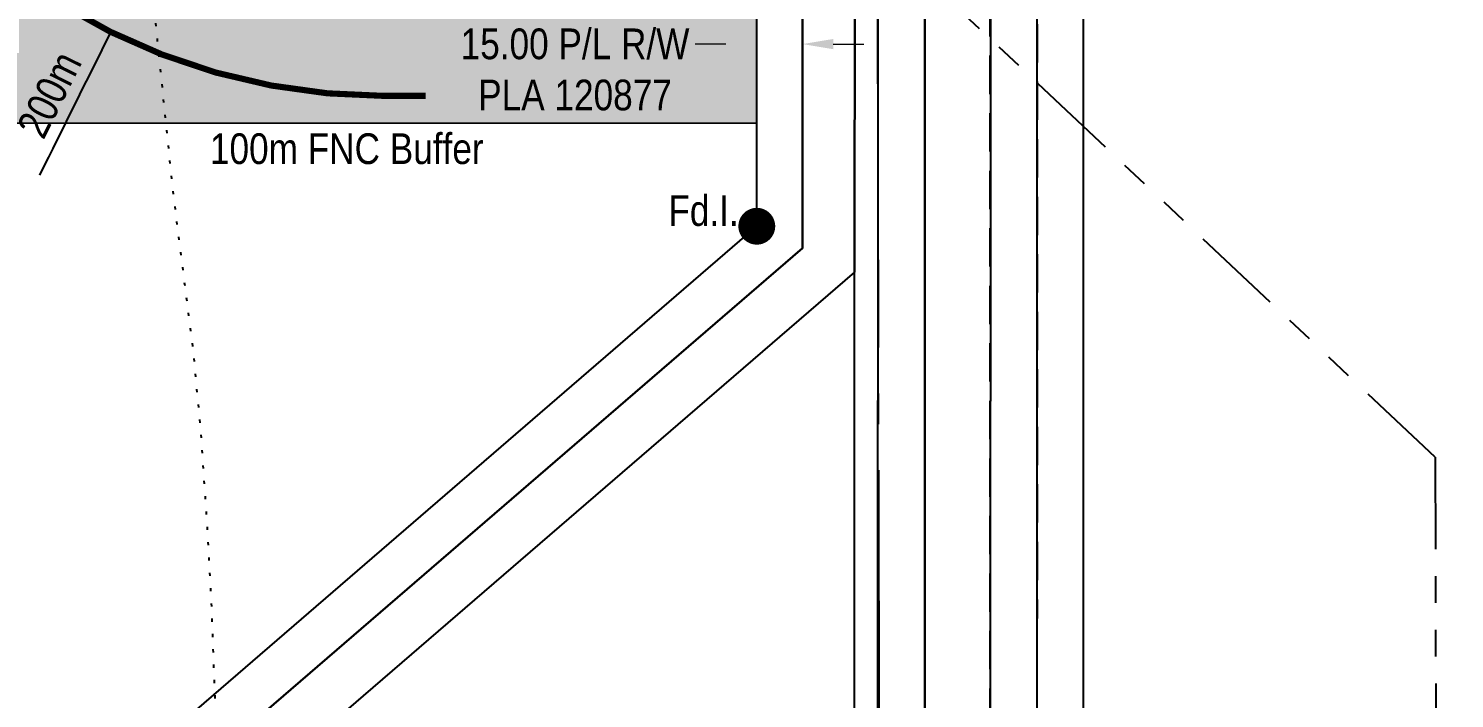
# Model space of a CAD drawing. Extents: x 504328 to 524869, y 6014084 to 6025549.
# Drawn here: x 508570.3 to 509034.6, y 6022878.7 to 6023097.1 of the extents above; entities that cross this region are included whole.
import ezdxf

# ---------------------------------------------------------------- set-up
doc = ezdxf.new("R2010")
doc.units = 0
doc.header["$LTSCALE"] = 5
doc.header["$PDSIZE"] = 0.5
for name, pattern in [('foc-BUFFER', [16.75, 15, -1.75]), ('foc-DOT', [1, 0.2, -0.8]), ('foc-DRILLPATH', [14.75, 6, -1.75, 1.75, -1.75, 1.75, -1.75]), ('foc-FLOWLINE', [3.75, 2.5, -1.25]), ('foc-QUARTERLINE', [33, 25, -3, 2, -3])]:
    doc.linetypes.add(name, pattern=pattern)
doc.layers.get('Defpoints').update_dxf_attribs({"color": 9})
for name, color, linetype in [('AS-DRILL', 8, 'foc-DOT'), ('AUX-BUFFER', 7, 'foc-BUFFER'), ('C-RW', 13, 'Continuous'), ('F-FLOWLINE', 190, 'foc-FLOWLINE'), ('F-RW', 190, 'Continuous'), ('L-MON', 1, 'Continuous'), ('L-SECQ', 8, 'foc-QUARTERLINE'), ('P-BUFFER-H 30m', 51, 'Continuous'), ('P-BUFFER-T', 40, 'Continuous'), ('P-PDRILLPATH', 12, 'foc-DRILLPATH')]:
    doc.layers.add(name, color=color, linetype=linetype)
doc.layers.add('F-RW-T', color=190, linetype='Continuous', lineweight=9)
doc.styles.add('80CG', font='ARIALN.TTF', dxfattribs={"height": 10})
doc.styles.add('80L', font='ARIALN.TTF', dxfattribs={"height": 10})
doc.dimstyles.new('CG2011', dxfattribs={"dimscale": 5, "dimtxt": 9, "dimasz": 2, "dimexe": 0.2, "dimexo": 0.0625, "dimgap": 0.5, "dimtad": 0, "dimtih": 1, "dimtoh": 1, "dimzin": 0, "dimdsep": 46, "dimtxsty": '80CG', "dimcen": 0.1, "dimse1": 1, "dimse2": 1, "dimclrd": 256, "dimclrt": 256, "dimaunit": 1, "dimadec": 4, "dimazin": 0, "dimtfac": 0.06, "dimtofl": 0, "dimtmove": 0, "dimatfit": 1, "dimfxl": 0.2, "dimtolj": 1, "dimtzin": 0, "dimlwd": -1, "dimarcsym": 0})
doc.dimstyles.new('Compass 5 000', dxfattribs={"dimscale": 5, "dimtxt": 9, "dimasz": 2, "dimexe": 0.2, "dimexo": 0.0625, "dimgap": 0.5, "dimtad": 0, "dimtih": 1, "dimtoh": 1, "dimzin": 0, "dimdsep": 46, "dimtxsty": '80CG', "dimcen": 0.1, "dimse1": 1, "dimse2": 1, "dimclrd": 256, "dimclrt": 256, "dimaunit": 1, "dimadec": 4, "dimazin": 0, "dimtfac": 0.06, "dimtofl": 0, "dimtmove": 0, "dimatfit": 1, "dimfxl": 0.2, "dimtolj": 1, "dimtzin": 0, "dimlwd": -1, "dimarcsym": 0})

# ---------------------------------------------------------------- blocks, each defined once
blk = doc.blocks.new('*D452')
at = {"layer": 'Defpoints', "color": 0, "transparency": 16777216}
for p in [(508807.32, 6023096.86), (508822.31, 6023096.86), (508807.31, 6023092.01)]:
    blk.add_point(p, dxfattribs=at)
at = {"layer": 'F-RW-T', "transparency": 16777216}
for p, q in [((508797.31, 6023092.01), (508787.31, 6023092.02)), ((508832.3, 6023092), (508842.3, 6023092))]:
    blk.add_line(p, q, dxfattribs=at)
for points in [[(508797.31, 6023093.68), (508797.31, 6023090.35), (508807.31, 6023092.01)], [(508832.31, 6023093.67), (508832.3, 6023090.34), (508822.3, 6023092.01)]]:
    blk.add_solid(points, dxfattribs=at)
at = {"layer": 'F-RW-T', "transparency": 16777216, "insert": (508748.23, 6023092.02), "char_height": 10, "attachment_point": 5, "style": '80CG'}
blk.add_mtext('\\A1;Pembina\\P15.00 P/L R/W\\PPLA 120877', dxfattribs=at)
blk = doc.blocks.new('fdia')
at = {"color": 255, "const_width": 1}
blk.add_lwpolyline([(-0.5, 0, 1), (0.5, 0, 1)], format="xyb", close=True, dxfattribs=at)
blk = doc.blocks.new('Fdiaa')
blk.add_blockref('fdia', (0, 0))
blk = doc.blocks.new('fdib')
at = {"color": 1, "const_width": 1.6}
blk.add_lwpolyline([(-0.4, 0, 1), (0.4, 0, 1)], format="xyb", close=True, dxfattribs=at)
at = {"color": 1}
blk.add_circle((0, 0), 0.8, dxfattribs=at)
blk = doc.blocks.new('Fdibb')
blk.add_blockref('fdib', (0, 0))
blk = doc.blocks.new('fdicc')
for name in ['Fdibb', 'Fdiaa']:
    blk.add_blockref(name, (0, 0))
blk = doc.blocks.new('FDI')
blk.add_blockref('fdicc', (0, 0))

msp = doc.modelspace()

# ---------------------------------------------------------------- hatches: boundary and pattern name
at = {"layer": 'P-BUFFER-H 30m'}
h = msp.add_hatch(color=256, dxfattribs=at)
h.dxf.hatch_style = 1
edge = h.paths.add_edge_path()
edge.add_line((508481.228, 6023296.221), (508560.145, 6023296.221))
edge.add_line((508560.145, 6023296.221), (508560.126, 6023326.205))
edge.add_line((508560.126, 6023326.205), (508423.891, 6023326.112))
edge.add_line((508423.891, 6023326.112), (508423.57, 6023307.382))
edge.add_line((508423.57, 6023307.382), (508462.038, 6023307.593))
edge.add_line((508462.038, 6023307.593), (508462.294, 6023197.648))
edge.add_line((508462.294, 6023197.648), (508381.27, 6023197.376))
edge.add_arc((508481.211, 6023196.318), 99.947, 179.39373, 270.00006)
edge.add_line((508481.211, 6023096.372), (508488.661, 6023096.372))
edge.add_arc((508560.23, 6023166.137), 99.947, 224.269, 270.03931)
edge.add_line((508560.298, 6023066.191), (508807.424, 6023066.36))
edge.add_line((508807.424, 6023066.36), (508807.419, 6023166.307))
edge.add_line((508807.419, 6023166.307), (508560.23, 6023166.137))
edge.add_line((508560.23, 6023166.137), (508560.21, 6023196.318))
edge.add_line((508560.21, 6023196.318), (508481.211, 6023196.318))
edge.add_line((508481.211, 6023196.318), (508481.228, 6023296.221))

# ---------------------------------------------------------------- linework, layer by layer
at = {"layer": 'AS-DRILL', "flags": 128}
msp.add_lwpolyline([(508609.57, 6023123.704), (508609.933, 6023115.513), (508610.831, 6023106.215), (508611.075, 6023103.785), (508613.745, 6023077.92), (508616.658, 6023049.836), (508617.706, 6023040.348), (508618.915, 6023030.43), (508620.021, 6023021.952), (508623.676, 6022993.529), (508626.411, 6022964.654), (508628.336, 6022935.667), (508629.87, 6022907.35), (508630.935, 6022878.422), (508631.654, 6022821.543), (508631.518, 6022793.123), (508631.642, 6022764.913), (508632.839, 6022735.425), (508635.433, 6022707.08), (508638.367, 6022678.655), (508640.561, 6022650.359), (508642.385, 6022622.082), (508644.298, 6022594.416), (508646.401, 6022566.58), (508648.969, 6022536.404), (508651.233, 6022507.759), (508652.667, 6022479.611), (508653.652, 6022450.953), (508654.425, 6022422.944), (508654.799, 6022394.975), (508654.565, 6022365.534), (508654.071, 6022336.123), (508653.296, 6022307.491), (508652.18, 6022279.329), (508651.064, 6022250.577), (508650.029, 6022222.065), (508648.911, 6022194.552), (508647.658, 6022165.1), (508646.572, 6022136.467), (508645.717, 6022108.036), (508644.67, 6022079.973), (508643.217, 6022050.53), (508642.12, 6022022.278), (508641.766, 6021993.277), (508642.49, 6021964.729), (508644.464, 6021936.762), (508648.369, 6021907.91), (508652.913, 6021879.568), (508656.496, 6021851.545), (508659.021, 6021822.959), (508660.986, 6021794.323), (508662.51, 6021765.716), (508663.184, 6021737.577), (508663.06, 6021708.437), (508662.514, 6021679.975), (508661.509, 6021651.303), (508659.912, 6021623.4), (508657.666, 6021594.945), (508654.912, 6021566.03), (508651.746, 6021537.764), (508648.13, 6021509.347), (508644.634, 6021480.96), (508640.949, 6021452.393), (508636.963, 6021424.005), (508633.167, 6021395.497), (508629.711, 6021367.42), (508626.344, 6021339.744), (508623.449, 6021310.858), (508621.344, 6021282.114), (508619.617, 6021254.11), (508618.411, 6021226.198), (508618.265, 6021197.557), (508619.482, 6021167.72), (508621.237, 6021139.323), (508622.951, 6021110.766), (508626.023, 6021046.811), (508626.946, 6021024.493)], dxfattribs=at)
at = {"layer": 'AUX-BUFFER', "color": 251, "linetype": 'foc-BUFFER', "const_width": 1.999, "flags": 128}
msp.add_lwpolyline([(508578.204, 6023443.408, 0.2559914), (508486.019, 6023274.877, 0.4142136), (508686.049, 6023075.122), (508695.884, 6023075.129, 0.0046728), (508699.62, 6023075.166, 0.0046728)], format="xyb", dxfattribs=at)
at = {"layer": 'C-RW'}
for points in [[(508898.585, 6022550.734), (508898.719, 6023117.269)], [(508913.723, 6023117.301), (508913.592, 6022564.274)]]:
    msp.add_lwpolyline(points, dxfattribs=at)
at = {"layer": 'F-FLOWLINE'}
for points in [[(508883.342, 6022550.738), (508883.476, 6023117.237), (508883.483, 6023147.396), (508883.524, 6023320.261), (508885.632, 6023331.002), (508886.23, 6023334.052), (508886.828, 6023337.101), (508892.214, 6023364.543), (508894.175, 6023374.538), (508941.81, 6023617.269), (508978.941, 6023941.727), (508990.5, 6024042.733)], [(508936.539, 6023364.573), (508907.75, 6023364.554), (508902.364, 6023337.111), (508901.767, 6023334.062), (508901.168, 6023331.013), (508900.271, 6023326.441), (508898.767, 6023318.778), (508898.726, 6023147.428), (508898.719, 6023117.269), (508898.585, 6022550.734)]]:
    msp.add_lwpolyline(points, dxfattribs=at)
at = {"layer": 'F-RW'}
for points in [[(508839.168, 6022542.9), (508839.171, 6022552.905), (508839.28, 6023017.717), (508839.315, 6023117.142), (508839.31, 6023147.301), (508839.351, 6023319.789), (508836.83, 6023330.969), (508836.143, 6023334.017), (508835.939, 6023334.923), (508835.456, 6023337.066), (508835.266, 6023337.905), (508834.563, 6023341.021), (508831.515, 6023354.536), (508829.27, 6023364.499), (508828.393, 6023368.386), (508827.016, 6023374.492), (508825.075, 6023383.101), (508699.253, 6023941.111), (508676.531, 6024041.885)], [(508692.137, 6024041.927), (508714.86, 6023941.146), (508832.84, 6023417.909), (508840.754, 6023382.82), (508842.629, 6023374.501), (508844.049, 6023368.207), (508844.882, 6023364.51), (508848.053, 6023350.448), (508850.268, 6023340.774), (508850.879, 6023337.915), (508851.069, 6023337.076), (508851.553, 6023334.928), (508851.756, 6023334.028), (508852.443, 6023330.979), (508862.191, 6023287.745), (508862.159, 6023147.35), (508862.151, 6023117.191), (508862.018, 6022551.784), (508862.015, 6022541.778)], [(508846.773, 6022542.526), (508846.775, 6022551.788), (508846.775, 6022552.532), (508846.908, 6023117.159), (508846.915, 6023147.318), (508846.956, 6023323.818), (508848.362, 6023330.976), (508848.96, 6023334.026), (508849.559, 6023337.075), (508850.261, 6023340.655), (508854.946, 6023364.517), (508856.907, 6023374.512), (508858.409, 6023382.152), (508905.656, 6023622.871), (508942.13, 6023941.648), (508953.688, 6024042.633)], [(508969.029, 6024042.675), (508957.472, 6023941.681), (508920.72, 6023620.538), (508872.441, 6023374.523), (508870.479, 6023364.528), (508865.094, 6023337.086), (508864.495, 6023334.036), (508863.897, 6023330.987), (508862.199, 6023322.334), (508862.191, 6023287.745), (508862.159, 6023147.35), (508862.151, 6023117.191), (508862.018, 6022551.784), (508862.015, 6022541.778)], [(508862.015, 6022541.778), (508862.018, 6022551.784), (508862.151, 6023117.191), (508862.159, 6023147.35), (508862.191, 6023287.745), (508862.199, 6023322.334), (508863.897, 6023330.987), (508864.495, 6023334.036), (508865.094, 6023337.086), (508870.479, 6023364.528), (508872.441, 6023374.523), (508920.72, 6023620.538), (508957.472, 6023941.681), (508969.029, 6024042.675)], [(508990.5, 6024042.733), (508978.941, 6023941.727), (508941.81, 6023617.269), (508894.175, 6023374.538), (508892.214, 6023364.543), (508886.828, 6023337.101), (508886.23, 6023334.052), (508885.632, 6023331.002), (508883.524, 6023320.261), (508883.483, 6023147.396), (508883.476, 6023117.237), (508883.342, 6022550.738)], [(508299.094, 6022685.864), (508317.291, 6022685.533), (508324.605, 6022685.4), (508327.657, 6022685.344), (508330.703, 6022685.289), (508334.757, 6022685.215), (508344.752, 6022685.033), (508403.721, 6022683.961), (508807.425, 6023032.638), (508807.412, 6023328.78), (508807.412, 6023328.78), (508810.367, 6023337.867), (508811.353, 6023341.015), (508818.997, 6023364.491), (508820.267, 6023368.381), (508822.261, 6023374.489), (508825.075, 6023383.101), (508827.415, 6023390.268), (508832.84, 6023417.909), (508843.897, 6023474.254), (508874.028, 6023627.782)], [(508409.184, 6022668.855), (508822.291, 6023025.497), (508822.31, 6023117.103), (508822.315, 6023147.262), (508822.362, 6023326.477), (508823.817, 6023330.959), (508824.812, 6023334.008), (508825.11, 6023334.921), (508825.816, 6023337.086), (508826.081, 6023337.899), (508827.101, 6023341.019), (508831.515, 6023354.536), (508834.771, 6023364.505), (508836.041, 6023368.392), (508838.036, 6023374.5), (508840.754, 6023382.82), (508841.951, 6023386.488), (508844.008, 6023397.019), (508888.853, 6023625.479)], [(508888.853, 6023625.479), (508844.008, 6023397.019), (508841.951, 6023386.488), (508840.754, 6023382.82), (508838.036, 6023374.5), (508836.041, 6023368.392), (508834.771, 6023364.505), (508831.515, 6023354.536), (508827.101, 6023341.019), (508826.081, 6023337.899), (508825.816, 6023337.086), (508825.11, 6023334.921), (508824.812, 6023334.008), (508823.817, 6023330.959), (508822.362, 6023326.477), (508822.291, 6023025.497), (508409.184, 6022668.855)], [(508905.656, 6023622.871), (508858.409, 6023382.152), (508855.914, 6023374.511), (508853.92, 6023368.405), (508852.65, 6023364.516), (508848.053, 6023350.448), (508844.987, 6023341.024), (508844.091, 6023338.267), (508843.676, 6023337.071), (508842.977, 6023334.926), (508842.683, 6023334.023), (508841.689, 6023330.972), (508839.352, 6023323.802), (508839.351, 6023319.789), (508839.31, 6023147.301), (508839.315, 6023117.142), (508839.28, 6023017.717), (508381.214, 6022622.365)]]:
    msp.add_lwpolyline(points, dxfattribs=at)
at = {"layer": 'L-SECQ', "flags": 128}
msp.add_lwpolyline([(508846.695, 6023118.108), (508849.812, 6021509.751)], dxfattribs=at)
at = {"layer": 'P-BUFFER-H 30m', "flags": 128}
msp.add_lwpolyline([(508560.126, 6023326.205), (508423.891, 6023326.112), (508423.57, 6023307.382), (508462.038, 6023307.593), (508462.294, 6023197.648), (508381.27, 6023197.376, 0.4173165), (508481.211, 6023096.372), (508488.661, 6023096.372, 0.2024088), (508560.298, 6023066.191), (508807.424, 6023066.36), (508807.419, 6023166.307), (508560.23, 6023166.137)], format="xyb", close=True, dxfattribs=at)
at = {"layer": 'P-PDRILLPATH', "flags": 128}
for points in [[(509028.327, 6022957.353), (508690.829, 6023275.018)], [(509028.327, 6022957.353), (509032.317, 6021236.497), (509705.307, 6020003.669)]]:
    msp.add_lwpolyline(points, dxfattribs=at)

# ---------------------------------------------------------------- block references
at = {"layer": 'L-MON', "color": 6, "xscale": 4.997326849999955, "yscale": 4.997326849999955, "zscale": 4.997326849999955}
msp.add_blockref('FDI', (508807.425, 6023032.638), dxfattribs=at)

# ---------------------------------------------------------------- texts
at = {"layer": 'AUX-BUFFER', "insert": (508566.191, 6023064.985), "char_height": 9.9947, "attachment_point": 1, "rotation": 63.5968, "style": '80L'}
msp.add_mtext_dynamic_manual_height_columns('200m', width=34.21625, gutter_width=224.88, heights=[0], dxfattribs=at)
at = {"layer": 'L-MON', "insert": (508778.627, 6023042.741), "char_height": 9.9947, "attachment_point": 1, "style": '80L'}
msp.add_mtext_dynamic_manual_height_columns('Fd.I.', width=25.63801, gutter_width=49.973, heights=[0], dxfattribs=at)
at = {"layer": 'P-BUFFER-T', "linetype": 'Continuous', "insert": (508628.682, 6023062.917), "char_height": 10, "attachment_point": 1, "style": '80L'}
msp.add_mtext_dynamic_manual_height_columns('\\pi0.66392;100m FNC Buffer', width=89.38377, gutter_width=50, heights=[0], dxfattribs=at)

# ---------------------------------------------------------------- dimensions: what is measured, and where the dimension line sits
at = {"layer": 'F-RW-T', "color": 6}
dim = msp.add_aligned_dim(p1=(508822.306, 6023096.857), p2=(508807.315, 6023096.861), distance=4.85, text='Pembina\\P15.00 P/L R/W\\PPLA 120877', dimstyle='Compass 5 000', dxfattribs=at)
dim.commit()
dim.dimension.update_dxf_attribs({"geometry": '*D452', "text_midpoint": (508748.228, 6023092.015)})

# ---------------------------------------------------------------- leaders
at = {"layer": 'AUX-BUFFER', "path_type": 1}
msp.add_leader([(508597.022, 6023095.973), (508573.833, 6023049.265)], dimstyle='CG2011', override={"dimasz": 2, "dimgap": 0.5, "dimtad": 0}, dxfattribs=at)

doc.saveas('drawing.dxf')
